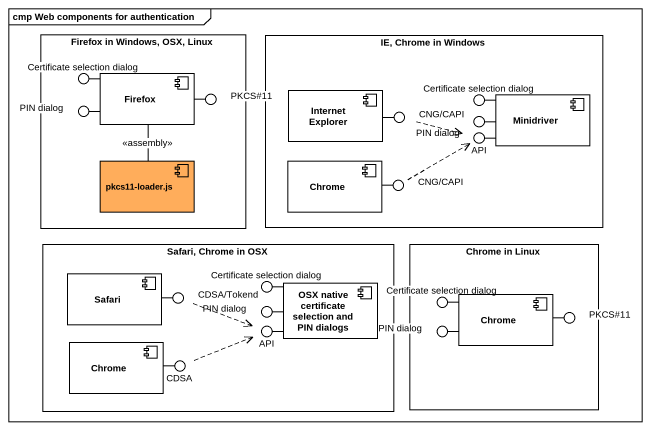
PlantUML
@startuml
mainframe cmp Web components for authentication
rectangle "Firefox in Windows, OSX, Linux" as Firefox_in_Windows_OSX_Linux {
  component Firefox #FFFFFF
  component "pkcs11-loader.js" as pkcs11_loader_js #FFAD5B
}
rectangle "IE, Chrome in Windows" as IE_Chrome_in_Windows {
  component "Internet Explorer" as Internet_Explorer #FFFFFF
  component Minidriver #FFFFFF
  component Chrome #FFFFFF
}
() "PIN dialog" as PIN_dialog
() "Certificate selection dialog" as Certificate_selection_dialog
() "PKCS#11" as PKCS_11
() "Certificate selection dialog" as Certificate_selection_dialog_2
() "CNG/CAPI" as CNG_CAPI
() API
() "PIN dialog" as PIN_dialog_2
() "CNG/CAPI" as CNG_CAPI_2
rectangle "Safari, Chrome in OSX" as Safari_Chrome_in_OSX {
  component Safari #FFFFFF
  component "OSX native certificate selection and PIN dialogs" as OSX_native_certificate #FFFFFF
  component "Chrome" as Chrome_3 #FFFFFF
}
rectangle "Chrome in Linux" as Chrome_in_Linux {
  component "Chrome" as Chrome_2 #FFFFFF
}
() "CDSA/Tokend" as CDSA_Tokend
() "Certificate selection dialog" as Certificate_selection_dialog_3
() "Certificate selection dialog" as Certificate_selection_dialog_4
() "API" as API_2
() "PIN dialog" as PIN_dialog_3
() "PIN dialog" as PIN_dialog_4
() "PKCS#11" as PKCS_11_2
() CDSA
Firefox -left- PIN_dialog
Firefox -left- Certificate_selection_dialog
Firefox -right- PKCS_11
Minidriver -left- Certificate_selection_dialog_2
Internet_Explorer -right- CNG_CAPI
Minidriver -left- API
Minidriver -left- PIN_dialog_2
Chrome -right- CNG_CAPI_2
Safari -right- CDSA_Tokend
OSX_native_certificate -left- Certificate_selection_dialog_3
Chrome_2 -left- Certificate_selection_dialog_4
OSX_native_certificate -left- API_2
OSX_native_certificate -left- PIN_dialog_3
Chrome_2 -left- PIN_dialog_4
Chrome_2 -right- PKCS_11_2
Chrome_3 -right- CDSA
Firefox -- pkcs11_loader_js : <<assembly>>
CNG_CAPI .right.> API
CNG_CAPI_2 .right.> API
CDSA_Tokend .right.> API_2
CDSA .right.> API_2
@enduml
